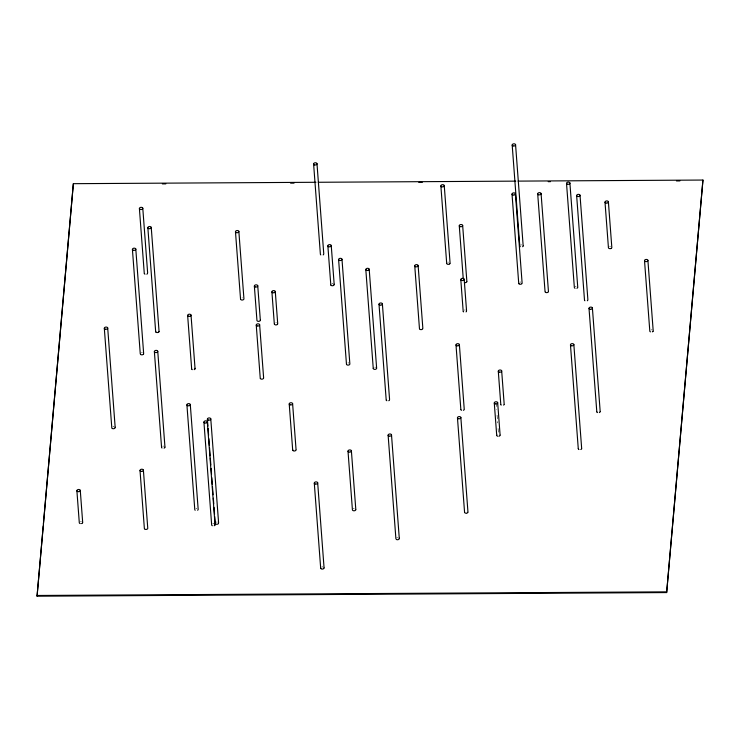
<?xml version="1.0" encoding="UTF-8"?>
<svg xmlns="http://www.w3.org/2000/svg" width="740" height="740" viewBox="0 0 740 740"><rect width="100%" height="100%" fill="white"/><g stroke="black" fill="none" stroke-linecap="round" stroke-linejoin="round"><path stroke-width="0.56" stroke-dasharray="3.7 2.78" d="M496.161 402.875L496.66 409.562M497.077 415.131L497.668 422.938M498.085 428.506L498.501 434.075A1.702 1.11 -4.3 0 0 497.558 434.26M396.751 537.693A1.702 1.11 -4.3 0 1 397.695 537.508M609.594 246.513A1.702 1.11 -4.3 0 1 610.537 246.448M519.887 282.134A1.702 1.11 -4.3 0 1 520.821 282.07M447.848 262.219A1.702 1.11 -4.3 0 1 448.486 262.136M242.017 297.832A1.702 1.11 -4.3 0 1 242.332 297.813M162.717 446.183A1.702 1.11 -4.3 0 1 163.66 446.118M321.835 566.951A1.702 1.11 -4.3 0 1 322.779 566.886M275.807 322.723A1.702 1.11 -4.3 0 1 276.418 322.723M651.293 329.837A1.702 1.11 -4.3 0 1 652.218 329.883M112.952 426.582A1.702 1.11 -4.3 0 1 113.886 426.518M464.341 310.079A1.702 1.11 -4.3 0 1 465.284 310.014M331.946 283.605A1.702 1.11 -4.3 0 1 332.889 283.54M212.824 523.772A1.702 1.11 -4.3 0 1 213.768 523.707M80.457 521.515A1.702 1.11 -4.3 0 1 81.391 521.45M216.385 522.135A1.702 1.11 -4.3 0 1 217.32 522.07M347.939 362.914A1.702 1.11 -4.3 0 1 348.873 362.97M374.736 367.188A1.702 1.11 -4.3 0 1 375.661 367.234M520.627 245.032A1.702 1.11 -4.3 0 1 521.571 244.847M353.257 508.759A1.702 1.11 -4.3 0 1 354.21 508.574M141.433 352.693A1.702 1.11 -4.3 0 1 142.376 352.629M195.943 508.417A1.702 1.11 -4.3 0 1 196.877 508.352M575.193 286.408A1.702 1.11 -4.3 0 1 576.146 286.223"/><path stroke-width="1.11" d="M518.111 181.115L702.945 180.051L666.648 592.574L37.056 596.199L73.353 183.677L315.943 182.281M37.056 596.199L43.244 526.029M43.447 523.735L73.353 183.677M666.648 592.574L702.945 180.051M318.256 182.271L515.798 181.133M162.356 183.89L165.825 183.871M290.589 183.15L294.048 183.131M418.812 182.41L422.281 182.392M548.201 181.67L550.514 181.651M676.434 180.93L679.894 180.912M37 595.478L666.592 591.852M647.898 260.332L653.189 330.715A1.702 1.11 -4.3 0 1 653.152 331.113M644.522 260.748L649.812 331.132A1.702 1.11 -4.3 0 0 650.488 331.862M608.391 201.817L611.813 247.336A1.702 1.11 -4.3 0 1 611.259 248.326M605.015 202.233L608.437 247.761A1.702 1.11 -4.3 0 0 608.863 248.335M592.398 307.988L600.177 411.449M589.021 308.414L596.801 411.865A1.702 1.11 -4.3 0 1 596.791 411.671M580.021 195.24L587.884 299.756M576.645 195.665L584.508 300.181M569.902 183.03L577.737 287.12A1.702 1.11 -4.3 0 1 577.699 287.527M566.526 183.455L574.36 287.546A1.702 1.11 -4.3 0 0 575.035 288.267M573.842 344.516L581.659 448.394M570.466 344.933L578.282 448.819A1.702 1.11 -4.3 0 1 578.264 448.616M541.079 193.529L548.433 291.292M537.702 193.945L545.056 291.717M515.567 144.698L523.162 245.745M512.191 145.123L519.785 246.17M515.401 193.76L522.107 282.957M512.024 194.185L518.731 283.383M501.674 370.888L504.171 404.114M498.298 371.304L500.795 404.539M497.659 402.662L500.092 434.981M494.283 403.087L496.716 435.398M462.657 225.423L466.857 281.357M464.184 279.221L466.561 310.893M459.281 225.848L463.221 278.36M460.807 279.646L463.185 311.318M459.374 344.553L464.23 409.146M444.25 185.564L450.077 263.042M455.997 344.979L460.854 409.572M460.844 417.462L467.948 511.904M440.874 185.99L446.701 263.459M457.468 417.887L464.572 512.33M418.128 265.503L422.845 328.301M414.752 265.928L419.469 328.726M382.386 303.863L389.582 399.582M391.506 434.87L399.286 538.405M379.01 304.279L386.206 400.007M388.13 435.286L395.909 538.831M369.195 269.193L376.632 368.067M365.819 269.619L373.256 368.483M341.982 259.222L349.844 363.793A1.702 1.11 -4.3 0 1 348.697 365.033A1.702 1.11 -4.3 0 1 346.681 364.617M338.606 259.638L346.468 364.219A1.702 1.11 -4.3 0 0 346.542 364.422M351.389 450.808L355.801 509.471M348.013 451.224L352.425 509.897A1.702 1.11 -4.3 0 0 354.164 510.785A1.702 1.11 -4.3 0 0 355.811 509.675M331.243 245.495L334.175 284.419M327.866 245.921L330.799 284.845M316.988 163.66L323.769 253.903M313.612 164.077L320.392 254.329M317.673 482.785L324.055 567.765M314.296 483.211L320.679 568.191M292.605 403.633L296.065 449.689M289.229 404.049L292.689 450.114M275.289 291.486L277.704 323.602M271.913 291.911L274.327 324.028M257.742 285.733L260.323 320.041M259.629 324.721L263.625 377.853M254.366 286.158L256.947 320.466A1.702 1.11 -4.3 0 0 258.695 321.354A1.702 1.11 -4.3 0 0 260.332 320.244M256.253 325.147L260.249 378.279M238.854 231.407L243.923 298.71A1.702 1.11 -4.3 0 1 242.933 299.904A1.702 1.11 -4.3 0 1 240.963 299.719M235.477 231.833L240.546 299.136A1.702 1.11 -4.3 0 0 240.611 299.339M210.771 418.831L218.605 522.958M207.394 419.256L207.912 426.12M208.088 428.404L208.606 435.277M208.865 438.709L209.374 445.572M209.549 447.857L210.151 455.868M210.327 458.162L210.835 465.025M211.094 468.457L211.529 474.174M211.788 477.605L212.306 484.478M212.472 486.763L213.074 494.773M213.333 498.205L213.768 503.931M214.026 507.363L214.535 514.226M214.711 516.511L215.229 523.374M207.311 421.745L215.044 524.586M203.935 422.17L211.668 525.012A1.702 1.11 -4.3 0 0 212.352 525.733M191.022 315.092L195.036 368.502M187.646 315.508L191.66 368.927M190.291 404.493L198.163 509.231A1.702 1.11 -4.3 0 1 197.608 510.221M186.915 404.91L194.787 509.657A1.702 1.11 -4.3 0 0 195.203 510.239M151.238 227.383L159.044 331.243M157.75 351.269L164.946 446.997M147.861 227.809L155.668 331.659M154.373 351.694L161.57 447.423M142.783 208.218L147.649 273.005M139.407 208.643L144.272 273.43M135.799 249.056L143.653 353.507M132.423 249.482L140.276 353.933M143.394 470.113L147.75 528.11A1.702 1.11 -4.3 0 1 146.603 529.35A1.702 1.11 -4.3 0 1 144.587 528.943M140.017 470.538L144.374 528.536A1.702 1.11 -4.3 0 0 144.448 528.749M107.698 327.968L115.172 427.406M104.322 328.394L111.796 427.822A1.702 1.11 -4.3 0 0 111.87 428.035M80.272 490.37L82.677 522.338A1.702 1.11 -4.3 0 1 82.64 522.736M76.895 490.796L79.3 522.764A1.702 1.11 -4.3 0 0 80.272 523.587M548.396 291.699A1.702 1.11 -4.3 0 1 548.284 291.911M547.877 292.291A1.702 1.11 -4.3 0 1 545.269 292.124M147.51 273.615A1.702 1.11 -4.3 0 1 146.816 274.142M144.957 274.151A1.702 1.11 -4.3 0 1 144.346 273.634M581.668 448.597A1.702 1.11 -4.3 0 1 580.817 449.532M578.957 449.541A1.702 1.11 -4.3 0 1 578.495 449.217M399.212 538.193A1.702 1.11 -4.3 0 1 398.453 539.534A1.702 1.11 -4.3 0 1 396.325 539.404M587.736 300.366A1.702 1.11 -4.3 0 1 587.329 300.745M584.924 300.764A1.702 1.11 -4.3 0 1 584.582 300.385M263.588 378.26A1.702 1.11 -4.3 0 1 263.477 378.464M263.07 378.843A1.702 1.11 -4.3 0 1 260.323 378.482M600.186 411.644A1.702 1.11 -4.3 0 1 599.335 412.578M597.476 412.596A1.702 1.11 -4.3 0 1 597.014 412.273M610.981 248.474A1.702 1.11 -4.3 0 1 609.418 248.585M521.959 283.568A1.702 1.11 -4.3 0 1 521.783 283.772M521.265 284.095A1.702 1.11 -4.3 0 1 519.147 283.957M518.943 283.781A1.702 1.11 -4.3 0 1 518.805 283.587M450.04 263.44A1.702 1.11 -4.3 0 1 449.754 263.847M449.513 264.032A1.702 1.11 -4.3 0 1 446.766 263.671M164.955 447.2A1.702 1.11 -4.3 0 1 164.104 448.135M161.986 448.005A1.702 1.11 -4.3 0 1 161.56 447.219M324.074 567.969A1.702 1.11 -4.3 0 1 323.5 568.755M322.908 569.005A1.702 1.11 -4.3 0 1 321.65 569.014M321.105 568.773A1.702 1.11 -4.3 0 1 320.67 567.987M277.667 324.009A1.702 1.11 -4.3 0 1 277.38 324.416M277.149 324.592A1.702 1.11 -4.3 0 1 275.002 324.749M274.54 324.435A1.702 1.11 -4.3 0 1 274.401 324.231M466.866 281.561A1.702 1.11 -4.3 0 1 466.302 282.347M465.7 282.606A1.702 1.11 -4.3 0 1 464.452 282.606M653.05 331.326A1.702 1.11 -4.3 0 1 652.347 331.844M467.911 512.302A1.702 1.11 -4.3 0 1 466.468 513.209M465.858 513.209A1.702 1.11 -4.3 0 1 464.646 512.533M115.098 427.193A1.702 1.11 -4.3 0 1 114.33 428.534A1.702 1.11 -4.3 0 1 112.212 428.404M466.422 311.503A1.702 1.11 -4.3 0 1 466.006 311.882M463.61 311.892A1.702 1.11 -4.3 0 1 463.259 311.522M334.027 285.039A1.702 1.11 -4.3 0 1 333.851 285.233M333.333 285.557A1.702 1.11 -4.3 0 1 331.215 285.427M331.011 285.252A1.702 1.11 -4.3 0 1 330.873 285.048M334.101 284.216A1.702 1.11 -4.3 0 1 334.184 284.623M464.091 409.766A1.702 1.11 -4.3 0 1 463.397 410.284M461.538 410.293A1.702 1.11 -4.3 0 1 460.928 409.784M214.979 524.383A1.702 1.11 -4.3 0 1 215.007 524.993M214.905 525.197A1.702 1.11 -4.3 0 1 214.202 525.724M82.529 522.949A1.702 1.11 -4.3 0 1 81.52 523.578M218.457 523.568A1.702 1.11 -4.3 0 1 216.82 524.281A1.702 1.11 -4.3 0 1 215.303 523.587M504.134 404.521A1.702 1.11 -4.3 0 1 503.616 405.104M501.211 405.113A1.702 1.11 -4.3 0 1 500.869 404.743M323.63 254.514A1.702 1.11 -4.3 0 1 323.214 254.893M320.808 254.911A1.702 1.11 -4.3 0 1 320.466 254.532M194.962 368.298A1.702 1.11 -4.3 0 1 194.999 368.909M194.888 369.121A1.702 1.11 -4.3 0 1 194.195 369.639M192.335 369.649A1.702 1.11 -4.3 0 1 191.734 369.14M376.642 368.261A1.702 1.11 -4.3 0 1 374.847 369.389A1.702 1.11 -4.3 0 1 373.247 368.289M523.171 245.948A1.702 1.11 -4.3 0 1 522.607 246.735M520.202 246.744A1.702 1.11 -4.3 0 1 519.998 246.568M159.054 331.446A1.702 1.11 -4.3 0 1 158.897 331.853M158.73 332.047A1.702 1.11 -4.3 0 1 155.881 332.066M155.742 331.871A1.702 1.11 -4.3 0 1 155.659 331.464M500.101 435.175A1.702 1.11 -4.3 0 1 498.936 436.221M497.687 436.221A1.702 1.11 -4.3 0 1 496.929 435.805M143.625 353.914A1.702 1.11 -4.3 0 1 143.514 354.118M143.097 354.497A1.702 1.11 -4.3 0 1 140.489 354.34M422.707 328.911A1.702 1.11 -4.3 0 1 421.06 329.624A1.702 1.11 -4.3 0 1 419.543 328.93M296.037 450.096A1.702 1.11 -4.3 0 1 295.926 450.299M295.51 450.679A1.702 1.11 -4.3 0 1 292.901 450.521M292.762 450.318A1.702 1.11 -4.3 0 1 292.726 449.707M577.588 287.74A1.702 1.11 -4.3 0 1 576.895 288.258M389.444 400.201A1.702 1.11 -4.3 0 1 388.74 400.719M386.881 400.729A1.702 1.11 -4.3 0 1 386.28 400.211M538.461 194.703A1.702 1.11 -4.3 0 0 541.088 193.723A1.702 1.11 -4.3 0 0 538.627 192.779A1.702 1.11 -4.3 0 0 538.461 194.703M140.156 209.401A1.702 1.11 -4.3 0 0 142.792 208.421A1.702 1.11 -4.3 0 0 140.332 207.468A1.702 1.11 -4.3 0 0 140.156 209.401M571.225 345.691A1.702 1.11 -4.3 0 0 573.851 344.711A1.702 1.11 -4.3 0 0 571.391 343.767A1.702 1.11 -4.3 0 0 571.225 345.691M388.879 436.045A1.702 1.11 -4.3 0 0 391.516 435.065A1.702 1.11 -4.3 0 0 389.046 434.121A1.702 1.11 -4.3 0 0 388.879 436.045M140.767 471.288A1.702 1.11 -4.3 0 0 143.403 470.316A1.702 1.11 -4.3 0 0 140.942 469.364A1.702 1.11 -4.3 0 0 140.767 471.288M577.404 196.424A1.702 1.11 -4.3 0 0 580.03 195.443A1.702 1.11 -4.3 0 0 577.57 194.5A1.702 1.11 -4.3 0 0 577.404 196.424M257.011 325.905A1.702 1.11 -4.3 0 0 259.638 324.925A1.702 1.11 -4.3 0 0 257.178 323.981A1.702 1.11 -4.3 0 0 257.011 325.905M589.78 309.172A1.702 1.11 -4.3 0 0 592.407 308.192A1.702 1.11 -4.3 0 0 589.947 307.248A1.702 1.11 -4.3 0 0 589.78 309.172M605.773 202.991A1.702 1.11 -4.3 0 0 608.41 202.011A1.702 1.11 -4.3 0 0 605.94 201.067A1.702 1.11 -4.3 0 0 605.773 202.991M512.774 194.944A1.702 1.11 -4.3 0 0 515.41 193.963A1.702 1.11 -4.3 0 0 512.949 193.02A1.702 1.11 -4.3 0 0 512.774 194.944M441.623 186.739A1.702 1.11 -4.3 0 0 444.259 185.768A1.702 1.11 -4.3 0 0 441.799 184.815A1.702 1.11 -4.3 0 0 441.623 186.739M236.236 232.591A1.702 1.11 -4.3 0 0 238.872 231.611A1.702 1.11 -4.3 0 0 236.402 230.667A1.702 1.11 -4.3 0 0 236.236 232.591M155.123 352.453A1.702 1.11 -4.3 0 0 157.759 351.472A1.702 1.11 -4.3 0 0 155.289 350.529A1.702 1.11 -4.3 0 0 155.123 352.453M315.046 483.969A1.702 1.11 -4.3 0 0 317.682 482.989A1.702 1.11 -4.3 0 0 315.221 482.045A1.702 1.11 -4.3 0 0 315.046 483.969M272.671 292.67A1.702 1.11 -4.3 0 0 275.298 291.69A1.702 1.11 -4.3 0 0 272.838 290.746A1.702 1.11 -4.3 0 0 272.671 292.67M460.03 226.607A1.702 1.11 -4.3 0 0 462.667 225.626A1.702 1.11 -4.3 0 0 460.197 224.683A1.702 1.11 -4.3 0 0 460.03 226.607M645.28 261.507A1.702 1.11 -4.3 0 0 647.907 260.536A1.702 1.11 -4.3 0 0 645.447 259.583A1.702 1.11 -4.3 0 0 645.28 261.507M458.227 418.646A1.702 1.11 -4.3 0 0 460.854 417.665A1.702 1.11 -4.3 0 0 458.393 416.722A1.702 1.11 -4.3 0 0 458.227 418.646M105.071 329.143A1.702 1.11 -4.3 0 0 107.707 328.171A1.702 1.11 -4.3 0 0 105.237 327.219A1.702 1.11 -4.3 0 0 105.071 329.143M461.566 280.404A1.702 1.11 -4.3 0 0 464.193 279.424A1.702 1.11 -4.3 0 0 461.732 278.481A1.702 1.11 -4.3 0 0 461.566 280.404M328.625 246.679A1.702 1.11 -4.3 0 0 331.252 245.699A1.702 1.11 -4.3 0 0 328.791 244.755A1.702 1.11 -4.3 0 0 328.625 246.679M456.756 345.728A1.702 1.11 -4.3 0 0 459.383 344.757A1.702 1.11 -4.3 0 0 456.922 343.804A1.702 1.11 -4.3 0 0 456.756 345.728M204.693 422.919A1.702 1.11 -4.3 0 0 207.32 421.948A1.702 1.11 -4.3 0 0 204.86 420.995A1.702 1.11 -4.3 0 0 204.693 422.919M77.654 491.545A1.702 1.11 -4.3 0 0 80.281 490.574A1.702 1.11 -4.3 0 0 77.82 489.621A1.702 1.11 -4.3 0 0 77.654 491.545M208.153 420.006A1.702 1.11 -4.3 0 0 210.789 419.034A1.702 1.11 -4.3 0 0 208.319 418.082A1.702 1.11 -4.3 0 0 208.153 420.006M499.056 372.063A1.702 1.11 -4.3 0 0 501.683 371.082A1.702 1.11 -4.3 0 0 499.223 370.139A1.702 1.11 -4.3 0 0 499.056 372.063M314.361 164.835A1.702 1.11 -4.3 0 0 316.998 163.855A1.702 1.11 -4.3 0 0 314.537 162.911A1.702 1.11 -4.3 0 0 314.361 164.835M188.395 316.267A1.702 1.11 -4.3 0 0 191.031 315.286A1.702 1.11 -4.3 0 0 188.561 314.343A1.702 1.11 -4.3 0 0 188.395 316.267M339.355 260.397A1.702 1.11 -4.3 0 0 341.991 259.416A1.702 1.11 -4.3 0 0 339.531 258.473A1.702 1.11 -4.3 0 0 339.355 260.397M366.578 270.368A1.702 1.11 -4.3 0 0 369.204 269.397A1.702 1.11 -4.3 0 0 366.744 268.444A1.702 1.11 -4.3 0 0 366.578 270.368M512.94 145.882A1.702 1.11 -4.3 0 0 515.577 144.901A1.702 1.11 -4.3 0 0 513.116 143.958A1.702 1.11 -4.3 0 0 512.94 145.882M148.611 228.567A1.702 1.11 -4.3 0 0 151.247 227.587A1.702 1.11 -4.3 0 0 148.786 226.644A1.702 1.11 -4.3 0 0 148.611 228.567M348.762 451.983A1.702 1.11 -4.3 0 0 351.398 451.012A1.702 1.11 -4.3 0 0 348.938 450.059A1.702 1.11 -4.3 0 0 348.762 451.983M495.041 403.837A1.702 1.11 -4.3 0 0 497.678 402.865A1.702 1.11 -4.3 0 0 495.208 401.913A1.702 1.11 -4.3 0 0 495.041 403.837M133.181 250.24A1.702 1.11 -4.3 0 0 135.809 249.26A1.702 1.11 -4.3 0 0 133.348 248.316A1.702 1.11 -4.3 0 0 133.181 250.24M415.501 266.687A1.702 1.11 -4.3 0 0 418.137 265.706A1.702 1.11 -4.3 0 0 415.677 264.763A1.702 1.11 -4.3 0 0 415.501 266.687M255.124 286.917A1.702 1.11 -4.3 0 0 257.751 285.936A1.702 1.11 -4.3 0 0 255.291 284.993A1.702 1.11 -4.3 0 0 255.124 286.917M289.988 404.808A1.702 1.11 -4.3 0 0 292.614 403.827A1.702 1.11 -4.3 0 0 290.154 402.884A1.702 1.11 -4.3 0 0 289.988 404.808M187.664 405.668A1.702 1.11 -4.3 0 0 190.3 404.688A1.702 1.11 -4.3 0 0 187.84 403.744A1.702 1.11 -4.3 0 0 187.664 405.668M567.284 184.204A1.702 1.11 -4.3 0 0 569.92 183.233A1.702 1.11 -4.3 0 0 567.451 182.281A1.702 1.11 -4.3 0 0 567.284 184.204M379.768 305.037A1.702 1.11 -4.3 0 0 382.395 304.057A1.702 1.11 -4.3 0 0 379.935 303.113A1.702 1.11 -4.3 0 0 379.768 305.037"/></g></svg>
